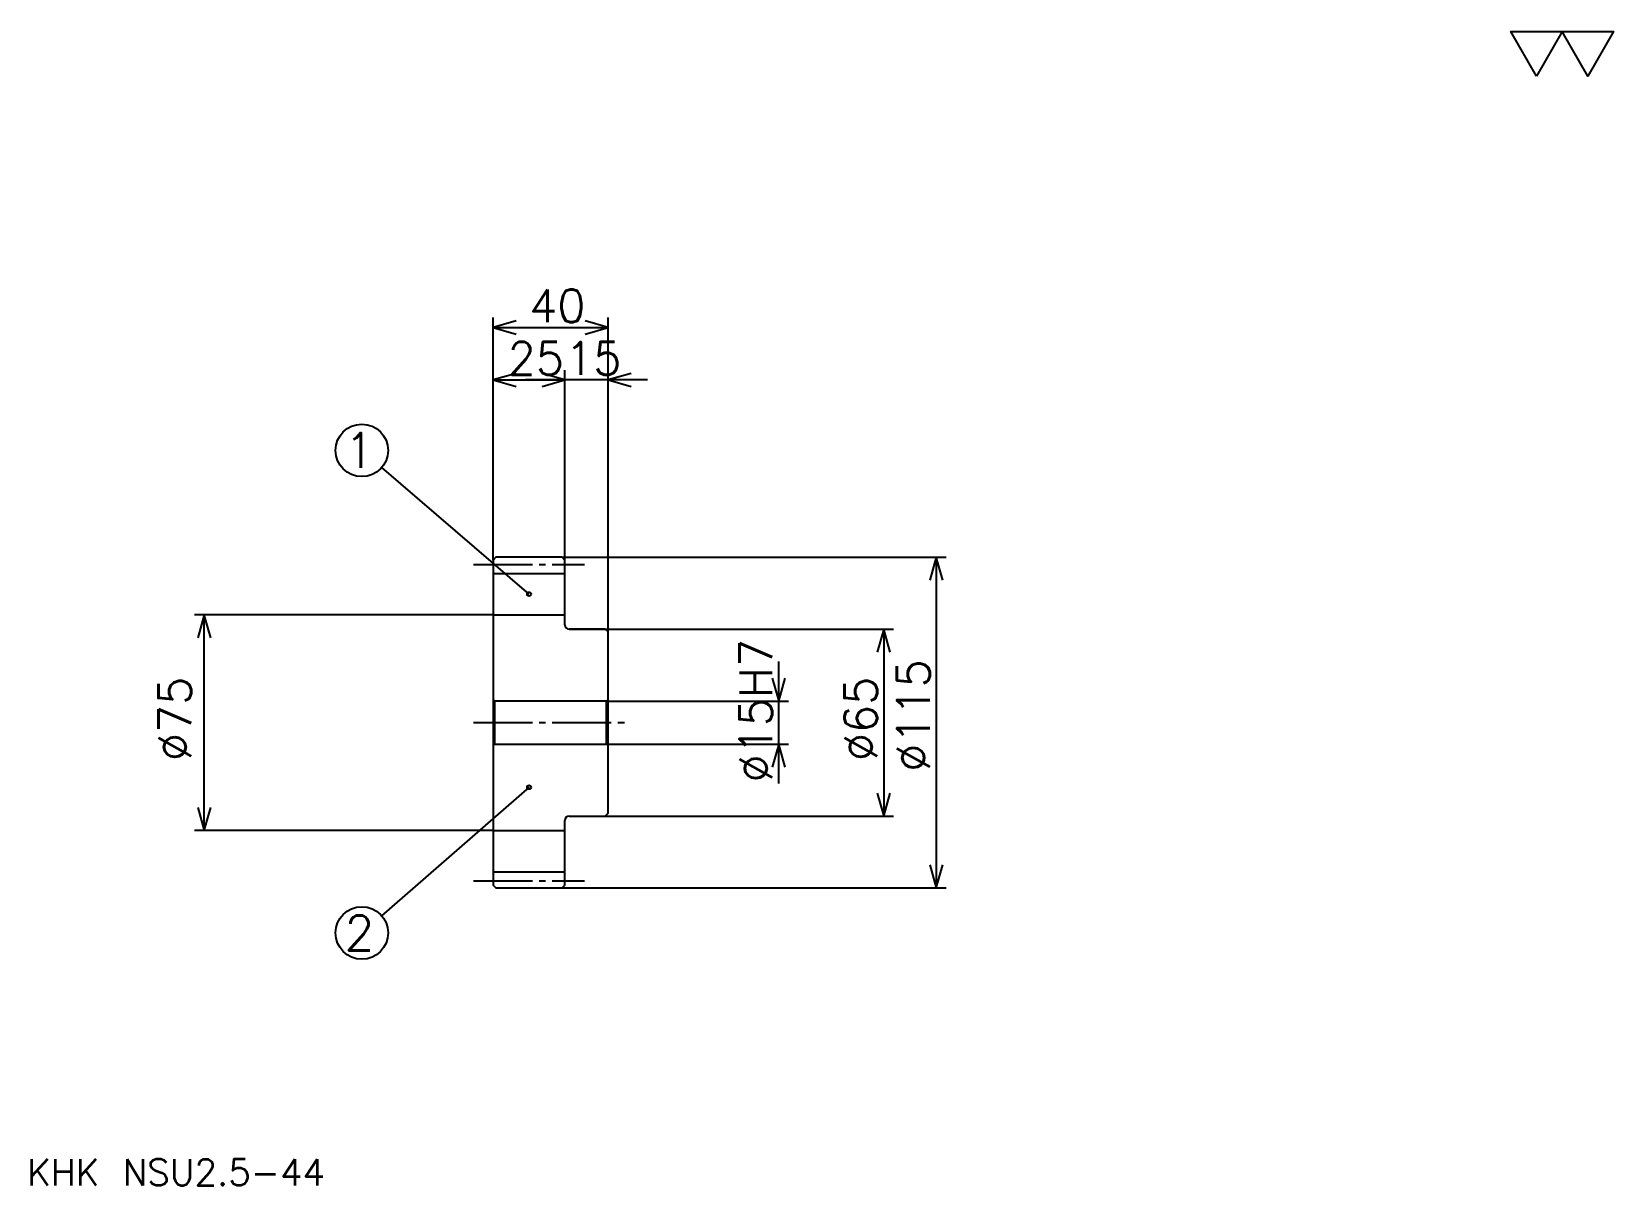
# Model space of a CAD drawing. Extents: x 24 to 575, y 25 to 426.
import ezdxf

# ---------------------------------------------------------------- set-up
doc = ezdxf.new("R2010")
doc.units = 0
doc.linetypes.add('DASHDOT', pattern=[27.391305, 20.543478, -2.282609, 2.282609, -2.282609])
doc.layers.get('0').update_dxf_attribs({"linetype": 'CONTINUOUS'})
doc.layers.add('DASHDOT', color=6, linetype='DASHDOT')
doc.styles.add('KANJI', font='TXT', dxfattribs={"bigfont": 'BIGFONT'})

msp = doc.modelspace()

# ---------------------------------------------------------------- linework, layer by layer
at = {"color": 5}
for p, q in [((184.891312, 243.532608), (184.891312, 326.847839)), ((224.891312, 243.532608), (224.891312, 326.847839)), ((184.891312, 323.423889), (224.891312, 323.423889)), ((209.891312, 243.532608), (209.891312, 308.586945)), ((184.891312, 305.163025), (209.891312, 305.163025)), ((238.58696, 305.163025), (196.195663, 305.163025)), ((197.391312, 230.720108), (146.164429, 274.734558)), ((184.891312, 242.532608), (184.891312, 243.532608)), ((208.891312, 243.532608), (224.891312, 243.532608)), ((209.891312, 242.532608), (209.891312, 243.532608)), ((224.891312, 243.532608), (342.445679, 243.532608)), ((224.891312, 217.532608), (224.891312, 243.532608)), ((339.021729, 243.532608), (339.021729, 128.532608)), ((184.891312, 223.532608), (81.032616, 223.532608)), ((84.456528, 148.532608), (84.456528, 223.532608)), ((211.391312, 218.532608), (224.891312, 218.532608)), ((224.891312, 218.532608), (324.184814, 218.532608)), ((320.760864, 218.532608), (320.760864, 153.532608)), ((284.239136, 164.83696), (284.239136, 207.228256)), ((224.891312, 193.532608), (287.663055, 193.532608)), ((224.891312, 178.532608), (287.663055, 178.532608)), ((197.391312, 163.532608), (146.124023, 118.877365)), ((211.391312, 153.532608), (224.891312, 153.532608)), ((224.891312, 153.532608), (324.184814, 153.532608)), ((184.891312, 148.532608), (81.032616, 148.532608)), ((208.891312, 128.532608), (224.891312, 128.532608)), ((224.891312, 128.532608), (342.445679, 128.532608))]:
    msp.add_line(p, q, dxfattribs=at)
at = {"color": 4}
for p, q in [((184.891312, 237.907608), (209.891312, 237.907608)), ((184.891312, 223.532608), (209.891312, 223.532608)), ((185.391312, 193.532608), (185.391312, 178.532608)), ((224.391312, 193.532608), (224.891312, 194.032608)), ((224.391312, 178.532608), (224.891312, 178.032608)), ((184.891312, 148.532608), (209.891312, 148.532608)), ((184.891312, 134.157608), (209.891312, 134.157608))]:
    msp.add_line(p, q, dxfattribs=at)
at = {"color": 7}
msp.add_lwpolyline([(547.826111, 410.869568), (538.92395, 426.299988), (574.532654, 426.299988), (565.630432, 410.869568), (556.728271, 426.299988), (547.826111, 410.869568)], dxfattribs=at)
at = {"color": 5}
for points in [[(192.880447, 325.706512), (184.891312, 323.423889), (192.880447, 321.141296)], [(216.902176, 321.141296), (224.891312, 323.423889), (216.902176, 325.706512)], [(192.880447, 307.445648), (184.891312, 305.163025), (192.880447, 302.880432)], [(201.902176, 302.880432), (209.891312, 305.163025), (201.902176, 307.445648)], [(201.902176, 302.880432), (209.891312, 305.163025), (201.902176, 307.445648)], [(232.880447, 307.445648), (224.891312, 305.163025), (232.880447, 302.880432)], [(341.304352, 235.543472), (339.021729, 243.532608), (336.739136, 235.543472)], [(86.739136, 215.543472), (84.456528, 223.532608), (82.17392, 215.543472)], [(323.043488, 210.543472), (320.760864, 218.532608), (318.478271, 210.543472)], [(281.956543, 201.521744), (284.239136, 193.532608), (286.521729, 201.521744)], [(286.521729, 170.543472), (284.239136, 178.532608), (281.956543, 170.543472)], [(318.478271, 161.521744), (320.760864, 153.532608), (323.043488, 161.521744)], [(82.17392, 156.521744), (84.456528, 148.532608), (86.739136, 156.521744)], [(336.739136, 136.521744), (339.021729, 128.532608), (341.304352, 136.521744)]]:
    msp.add_lwpolyline(points, dxfattribs=at)
at = {"color": 4}
for points in [[(209.891312, 220.032608), (209.891312, 242.532608), (208.891312, 243.532608), (185.891312, 243.532608), (184.891312, 242.532608), (184.891312, 178.032608)], [(211.391312, 153.532608), (223.891312, 153.532608), (224.891312, 154.532608), (224.891312, 217.532608), (223.891312, 218.532608), (211.391312, 218.532608)], [(184.891312, 178.032608), (185.391312, 178.532608), (224.391312, 178.532608), (224.391312, 193.532608), (185.391312, 193.532608), (184.891312, 194.032608)], [(184.891312, 178.032608), (184.891312, 129.532608), (185.891312, 128.532608), (208.891312, 128.532608), (209.891312, 129.532608), (209.891312, 152.032608)]]:
    msp.add_lwpolyline(points, dxfattribs=at)
at = {"color": 5}
for centre, radius in [((139.239136, 280.684784), 9.130435), ((197.391312, 230.720108), 0.684783), ((197.391312, 163.532608), 0.684783), ((139.239136, 112.880432), 9.130435)]:
    msp.add_circle(centre, radius, dxfattribs=at)
at = {"color": 4}
for centre, start, end in [((211.391312, 220.032608), 180, 270), ((211.391312, 152.032608), 90, 180)]:
    msp.add_arc(centre, 1.5, start, end, dxfattribs=at)
at = {"layer": 'DASHDOT', "color": 7}
for p, q in [((178.043488, 241.032608), (216.739136, 241.032608)), ((178.043488, 186.032608), (231.739136, 186.032608)), ((178.043488, 131.032608), (216.739136, 131.032608))]:
    msp.add_line(p, q, dxfattribs=at)

# ---------------------------------------------------------------- texts
at = {"color": 7, "style": 'KANJI'}
for s, height, p in [('40', 11.413043, (197.472839, 325.25)), ('25', 11.413043, (189.972839, 306.989136)), ('15', 11.413043, (209.972839, 306.989136)), ('1', 12.173913, (133.152191, 274.597839)), ('2', 12.173913, (133.152191, 106.793472)), ('KHK NSU2.5-44', 9.130435, (22.826086, 25.108696))]:
    msp.add_text(s, height=height, dxfattribs=at).set_placement(p)
for s, p in [('%%c15H7', (281.956543, 165.203796)), ('%%c115', (336.739136, 168.91304)), ('%%c75', (79.891312, 172.622284)), ('%%c65', (318.478271, 172.622284))]:
    msp.add_text(s, height=11.413043, rotation=90, dxfattribs=at).set_placement(p)

doc.saveas('drawing.dxf')
